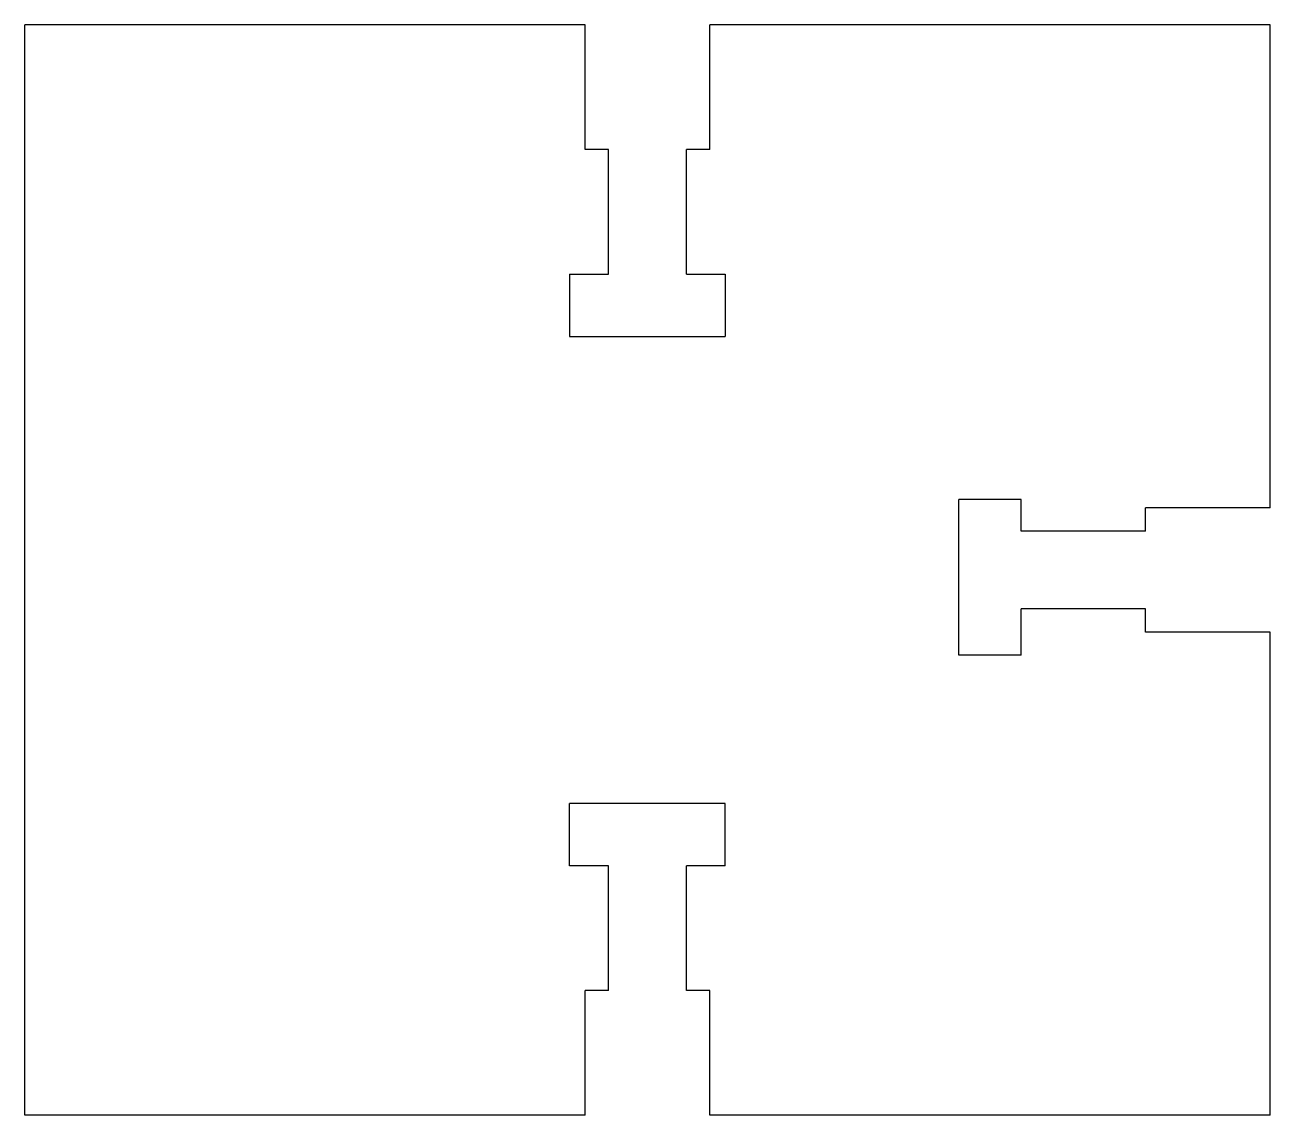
# Model space of a CAD drawing. Extents: x -0.96 to 1.04, y -0.88 to 0.87.
import ezdxf

# ---------------------------------------------------------------- set-up
doc = ezdxf.new("R2010")
doc.units = 0
doc.header["$MEASUREMENT"] = 0
doc.layers.add('VISIBLE', color=7, linetype='CONTINUOUS')

msp = doc.modelspace()

# ---------------------------------------------------------------- linework, layer by layer
at = {"layer": 'VISIBLE'}
for p, q in [((-0.0584, 0.8748), (-0.9584, 0.8748)), ((-0.9584, -0.8752), (-0.9584, 0.8748)), ((-0.0584, 0.6748), (-0.0584, 0.8748)), ((1.0416, 0.8748), (0.1416, 0.8748)), ((0.1416, 0.6748), (0.1416, 0.8748)), ((1.0416, 0.0998), (1.0416, 0.8748)), ((-0.0209, 0.6748), (-0.0584, 0.6748)), ((-0.0209, 0.4748), (-0.0209, 0.6748)), ((0.1416, 0.6748), (0.1041, 0.6748)), ((0.1041, 0.4748), (0.1041, 0.6748)), ((-0.0834, 0.4748), (-0.0834, 0.3748)), ((-0.0834, 0.4748), (-0.0209, 0.4748)), ((0.1041, 0.4748), (0.1666, 0.4748)), ((0.1666, 0.4748), (0.1666, 0.3748)), ((-0.0834, 0.3748), (0.1666, 0.3748)), ((0.5416, -0.1369), (0.5416, 0.1131)), ((0.6416, 0.1131), (0.5416, 0.1131)), ((0.6416, 0.0623), (0.6416, 0.1131)), ((1.0416, 0.0998), (0.8416, 0.0998)), ((0.8416, 0.0623), (0.8416, 0.0998)), ((0.8416, 0.0623), (0.6416, 0.0623)), ((0.8416, -0.0627), (0.6416, -0.0627)), ((0.6416, -0.1369), (0.6416, -0.0627)), ((0.8416, -0.1002), (0.8416, -0.0627)), ((1.0416, -0.1002), (0.8416, -0.1002)), ((1.0416, -0.8752), (1.0416, -0.1002)), ((0.6416, -0.1369), (0.5416, -0.1369)), ((-0.0834, -0.4752), (-0.0834, -0.3752)), ((0.1666, -0.3752), (-0.0834, -0.3752)), ((0.1666, -0.4752), (0.1666, -0.3752)), ((-0.0209, -0.4752), (-0.0834, -0.4752)), ((-0.0209, -0.6752), (-0.0209, -0.4752)), ((0.1666, -0.4752), (0.1041, -0.4752)), ((0.1041, -0.6752), (0.1041, -0.4752)), ((-0.0584, -0.8752), (-0.0584, -0.6752)), ((-0.0209, -0.6752), (-0.0584, -0.6752)), ((0.1416, -0.6752), (0.1041, -0.6752)), ((0.1416, -0.8752), (0.1416, -0.6752)), ((-0.0584, -0.8752), (-0.9584, -0.8752)), ((1.0416, -0.8752), (0.1416, -0.8752))]:
    msp.add_line(p, q, dxfattribs=at)

doc.saveas('drawing.dxf')
